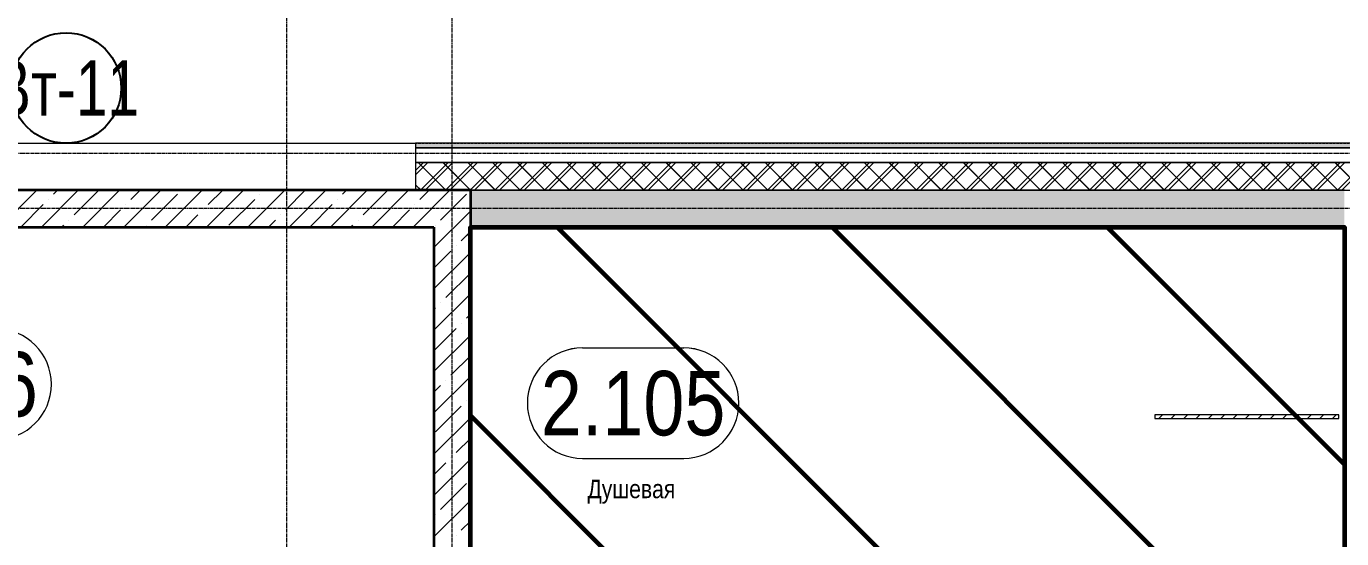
# Model space of a CAD drawing. Header units: millimetres. Extents: x 470010 to 1231400, y -134005 to 421770.
# Drawn here: x 699058 to 706209, y 5096 to 7879 of the extents above; entities that cross this region are included whole.
import ezdxf
from ezdxf.enums import TextEntityAlignment as Align

# ---------------------------------------------------------------- set-up
doc = ezdxf.new("R2010")
doc.units = ezdxf.units.MM
doc.linetypes.add('CENTER2', pattern=[28.575, 19.05, -3.175, 3.175, -3.175])
doc.linetypes.add('DASHED', pattern=[19.05, 12.7, -6.35])
doc.layers.get('Defpoints').update_dxf_attribs({"color": 140})
for name, color, linetype, lineweight in [('0) шп потолок', 3, 'Continuous', 60), ('A-Wall-Open', 31, 'Continuous', 5), ('АР_Area', 5, 'Continuous', 5), ('АР_Витраж марка', 140, 'Continuous', 9), ('АР_Стены ГКЛ', 1, 'Continuous', 15), ('АР_Стены ЖБ', 7, 'Continuous', 35), ('АР_Стены ПЕНОблок', 52, 'Continuous', 20), ('АР_Тонкая', 254, 'Continuous', 5), ('АР_Утеплитель', 31, 'Continuous', 0), ('АР_Штриховка', 8, 'Continuous', 0)]:
    doc.layers.add(name, color=color, linetype=linetype, lineweight=lineweight)
doc.layers.add('АР_Делит', color=120, linetype='Continuous', lineweight=0, plot=False)
doc.layers.add('РД_Витраж_проем', color=80, linetype='Continuous', lineweight=0, plot=False)
doc.layers.add('РД_Оси_100', color=7, linetype='Continuous', lineweight=0, true_color=0x525252)
doc.styles.add('Arial_09', font='ARIALN.TTF', dxfattribs={"width": 0.9})
doc.styles.add('style1', font='ARIALN.TTF')

# ---------------------------------------------------------------- blocks, each defined once
blk = doc.blocks.new('СОШ_2200_АР_ОСИ_М100_28.05.24')
at = {"layer": 'АР_Делит', "color": 251, "linetype": 'DASHED', "true_color": 0x636466}
blk.add_lwpolyline([(-355, 13145), (-355, 100855), (37145, 100855), (37145, 129155), (72745, 129155), (72745, 135155), (114955, 135155), (114955, -355)], dxfattribs=at)
at = {"layer": 'РД_Оси_100', "color": 251, "linetype": 'CENTER2', "true_color": 0x636466}
blk.add_line((27600, -6155), (27600, 139938.679), dxfattribs=at)
for points in [[(28500, -6155), (28500, 139938.679)], [(119910, 100950), (119410, 100800), (-5454.958, 100800), (-5954.958, 100950)], [(119910, 100350), (119410, 100500), (-5454.958, 100500), (-5954.958, 100350)]]:
    blk.add_lwpolyline(points, dxfattribs=at)
blk = doc.blocks.new('MOK-МаркаПом_овал_ареал')
for p, q in [((-2.75, 3), (2.75, 3)), ((-2.75, -3), (2.75, -3))]:
    blk.add_line(p, q)
for centre, radius, start, end in [((-2.75, 0), 3, 90, 270), ((2.75, 0), 3, 270, 90), ((-3.75, 0), 3.5, 0, 0.00095)]:
    blk.add_arc(centre, radius, start, end)
at = {"color": 0, "style": 'style1'}
blk.add_attdef('АР-ПОМЕЩЕНИЕ:НОМЕР', text='', height=3.5, dxfattribs=at).set_placement((0, 0), align=Align.MIDDLE)
at = {"layer": 'Defpoints', "color": 2, "style": 'style1'}
blk.add_attdef('АР-ПОМЕЩЕНИЕ:НАИМЕНОВАНИЕ', text='', height=1, dxfattribs=at).set_placement((-0.094, -4.814), align=Align.MIDDLE)
blk = doc.blocks.new('МаркаВитража1')
at = {"layer": 'Defpoints'}
blk.add_circle((0, 0), 3, dxfattribs=at)
at = {"color": 0, "linetype": 'ByBlock', "lineweight": -2, "style": 'Arial_09', "width": 0.9}
blk.add_attdef('АР-ОКНО:НАИМЕНОВАНИЕ', text='', height=3, dxfattribs=at).set_placement((0, 0), align=Align.MIDDLE)
blk = doc.blocks.new('A$C9108343f')
at = {"layer": 'АР_Штриховка', "linetype": 'Continuous', "lineweight": 0, "true_color": 0x000000}
h = blk.add_hatch(dxfattribs=at)
h.set_pattern_fill('_U', color=18, style=0, pattern_type=0)
h.set_pattern_definition([(360, (-63444.0832, -115658.2497), (3e-10, 1), [])])
h.paths.add_polyline_path([(31055, 107610), (31055, 107585), (31655, 107585), (31655, 107610)], flags=0)
h.paths.add_polyline_path([(35455, 107610), (35455, 107585), (44325, 107585), (44300, 107610)], flags=0)
h = blk.add_hatch(dxfattribs=at)
h.set_pattern_fill('ANSI37', color=18, scale=30, style=0)
h.set_pattern_definition([(45, (-63444.08, -115658.25), (-67.35192, 67.35192), []), (135, (-63444.08, -115658.25), (-67.35192, -67.35192), [])])
h.paths.add_polyline_path([(31055, 107505), (31055, 107355), (31655, 107355), (31655, 107505)], flags=0)
h.paths.add_polyline_path([(35455, 107505), (35455, 107355), (44555, 107355), (44405, 107505)], flags=0)
h = blk.add_hatch(dxfattribs=at)
h.set_pattern_fill('AR-CONC', color=18, angle=-315, style=0)
h.set_pattern_definition([(95, (-63444.08, -115658.25), (140.09465, 117.55338), [19.05, -209.55]), (40, (-63444.08, -115658.25), (-160.01845, 110.17673), [15.24, -167.64058]), (145.451445, (-63432.4, -115648.45), (-19.9238, 227.7301), [16.19001, -178.09024]), (91.1842, (-63480, -115622.33), (221.41024, 161.95341), [28.575, -314.325]), (141.63556, (-63461.55, -115608.83), (-7.08662, 342.82676), [24.28502, -267.1356]), (36.18415, (-63480, -115622.33), (-7.08662, 342.82676), [22.85997, -251.45973]), (66, (-63453.06, -115613.35), (179.51998, 34.89515), [19.05, -209.55]), (11, (-63453.06, -115613.35), (-86.53993, 173.9412), [15.24, -167.64]), (116.451445, (-63438.1, -115610.44), (92.98005, 208.83634), [16.19001, -178.08994]), (82.5, (-63444.08, -115658.25), (-57.605469, 61.973414), [0, -165.608, 0, -170.18, 0, -168.275]), (52.5, (-63444.08, -115658.25), (-23.589727, 118.087), [0, -97.028, 0, -161.798, 0, -64.135]), (12.5, (-63484.135, -115698.3), (99.927863, 91.826196), [0, -63.5, 0, -198.12, 0, -262.89]), (2.5, (-63502.1, -115716.26), (86.763904, 122.722393), [0, -82.55, 0, -131.572, 0, -186.69])])
h.paths.add_polyline_path([(40505, 107155), (40505, 107355), (35754.2, 107355), (35754.2, 107155)], flags=0)
h = blk.add_hatch(dxfattribs=at)
h.set_pattern_fill('ANSI31', color=18, scale=15, style=0)
h.set_pattern_definition([(45, (-63444.083, -115658.25), (-33.67596, 33.67596), [])])
h.paths.add_polyline_path([(39475, 106135), (39475, 106115), (40475, 106115), (40475, 106135)], flags=0)
at = {"layer": '0) шп потолок'}
blk.add_lwpolyline([(42603.1, 98244.9), (41235, 98244.9), (41235, 97905), (40505, 97905), (40505, 97755), (39165.1, 97755), (39165.1, 100455), (35755, 100455), (35754.2, 107155), (40505, 107155), (40505, 102805), (41307.2, 102805), (41325, 102805), (41325, 100975)], dxfattribs=at)
at = {"layer": 'A-Wall-Open', "color": 18, "linetype": 'Continuous', "lineweight": 15, "true_color": 0x000000}
for p, q in [((31655, 107610), (35455, 107610)), ((31655, 107355), (35455, 107355))]:
    blk.add_line(p, q, dxfattribs=at)
at = {"layer": 'АР_Делит', "color": 18, "true_color": 0x000000}
for p, q in [((31555, 107155), (35555, 107155)), ((31555, 107155), (35555, 107155)), ((35555, 107155), (35555, 97755)), ((35555, 107155), (35555, 97755))]:
    blk.add_line(p, q, dxfattribs=at)
at = {"layer": 'АР_Стены ГКЛ', "color": 18, "linetype": 'Continuous', "lineweight": 15, "true_color": 0x000000}
for p, q in [((39475, 106135), (39475, 106115)), ((40475, 106135), (39475, 106135)), ((40475, 106115), (40475, 106135)), ((39475, 106115), (40475, 106115))]:
    blk.add_line(p, q, dxfattribs=at)
at = {"layer": 'АР_Стены ЖБ', "color": 18, "linetype": 'Continuous', "lineweight": 35, "true_color": 0x000000}
for p, q in [((35755, 107355), (31555, 107355)), ((35755, 97555), (35755, 107355)), ((31555, 107155), (35555, 107155)), ((35555, 107155), (35555, 97755))]:
    blk.add_line(p, q, dxfattribs=at)
at = {"layer": 'АР_Стены ПЕНОблок', "color": 18, "linetype": 'Continuous', "lineweight": 20, "true_color": 0x000000}
for p, q in [((40505, 107355), (35754.2, 107355)), ((35754.2, 107355), (35754.2, 107155)), ((35754.2, 107155), (40505, 107155))]:
    blk.add_line(p, q, dxfattribs=at)
at = {"layer": 'АР_Тонкая', "color": 18, "linetype": 'Continuous', "lineweight": 5, "true_color": 0x000000}
for p, q in [((35455, 107610), (35455, 107585)), ((44300, 107610), (35455, 107610)), ((35455, 107585), (35455, 107505)), ((44325, 107585), (35455, 107585)), ((35455, 107585), (44325, 107585)), ((35455, 107505), (44405, 107505))]:
    blk.add_line(p, q, dxfattribs=at)
at = {"layer": 'АР_Утеплитель', "color": 18, "linetype": 'Continuous', "lineweight": 0, "true_color": 0x000000}
for p, q in [((35455, 107505), (35455, 107355)), ((44405, 107505), (35455, 107505)), ((35455, 107355), (44555, 107355))]:
    blk.add_line(p, q, dxfattribs=at)
at = {"layer": 'АР_Штриховка', "color": 18, "linetype": 'Continuous', "lineweight": 5, "true_color": 0x000000}
for p, q in [((33196.6, 107155), (33396.6, 107355)), ((33421.1, 107155), (33621.1, 107355)), ((33486.6, 107332.7), (33508.8, 107355)), ((33598.8, 107220.5), (33733.3, 107355)), ((33645.6, 107155), (33845.6, 107355)), ((33870.1, 107155), (34070.1, 107355)), ((33907.5, 107304.7), (33957.8, 107355)), ((34094.6, 107155), (34294.6, 107355)), ((34319.1, 107155), (34519.1, 107355)), ((34328.5, 107276.6), (34406.8, 107355)), ((34543.6, 107155), (34743.6, 107355)), ((34749.4, 107248.5), (34855.9, 107355)), ((34768.1, 107155), (34968.1, 107355)), ((34992.6, 107155), (35192.6, 107355)), ((35058.1, 107332.7), (35080.4, 107355)), ((35170.4, 107220.5), (35304.9, 107355)), ((35217.1, 107155), (35417.1, 107355)), ((35441.6, 107155), (35641.6, 107355)), ((35479.1, 107304.7), (35529.4, 107355)), ((33308.8, 107155), (33430.4, 107276.6)), ((33458.5, 107304.7), (33458.5, 107304.7)), ((33879.4, 107276.6), (33879.4, 107276.6)), ((34019.8, 107192.4), (34160.1, 107332.7)), ((34440.7, 107164.4), (34581, 107304.7)), ((34609.1, 107332.7), (34609.1, 107332.7)), ((34880.4, 107155), (35002, 107276.6)), ((35030, 107304.7), (35030, 107304.7)), ((35451, 107276.6), (35451, 107276.6)), ((35591.3, 107192.4), (35731.6, 107332.7)), ((33757.8, 107155), (33851.4, 107248.5)), ((34206.8, 107155), (34272.3, 107220.5)), ((34300.4, 107248.5), (34300.4, 107248.5)), ((34721.3, 107220.5), (34721.3, 107220.5)), ((35329.4, 107155), (35422.9, 107248.5)), ((35555, 107043.8), (35755, 107243.8)), ((33533.3, 107155), (33542.7, 107164.4)), ((33570.7, 107192.4), (33570.7, 107192.4)), ((33991.7, 107164.4), (33991.7, 107164.4)), ((34655.9, 107155), (34693.3, 107192.4)), ((35104.9, 107155), (35114.2, 107164.4)), ((35142.3, 107192.4), (35142.3, 107192.4)), ((35563.2, 107164.4), (35563.2, 107164.4)), ((35703.6, 107080.2), (35755, 107131.6)), ((35675.5, 107052.1), (35675.5, 107052.1)), ((35555, 106931.6), (35647.4, 107024)), ((35555, 106819.3), (35755, 107019.3)), ((35619.4, 106771.5), (35755, 106907.1)), ((35555, 106594.8), (35755, 106794.8)), ((35555, 106707.1), (35563.2, 106715.3)), ((35591.3, 106743.4), (35591.3, 106743.4)), ((35703.6, 106631.2), (35703.6, 106631.2)), ((35731.6, 106659.2), (35755, 106682.6)), ((35555, 106482.6), (35675.5, 106603.1)), ((35555, 106370.3), (35755, 106570.3)), ((35647.4, 106350.5), (35755, 106458)), ((35555, 106145.8), (35755, 106345.8)), ((35555, 106258), (35591.3, 106294.4)), ((35619.4, 106322.5), (35619.4, 106322.5)), ((35731.6, 106210.2), (35731.6, 106210.2)), ((35555, 105921.3), (35755, 106121.3)), ((35563.2, 106041.8), (35703.6, 106182.1)), ((35675.5, 105929.6), (35755, 106009)), ((35555, 105696.8), (35755, 105896.8)), ((35555, 105809), (35619.4, 105873.4)), ((35647.4, 105901.5), (35647.4, 105901.5)), ((35591.3, 105620.9), (35731.6, 105761.2)), ((35555, 105472.3), (35755, 105672.3)), ((35563.2, 105592.8), (35563.2, 105592.8)), ((35703.6, 105508.6), (35755, 105560)), ((35675.5, 105480.6), (35675.5, 105480.6))]:
    blk.add_line(p, q, dxfattribs=at)
at = {"layer": 'РД_Витраж_проем', "color": 18, "linetype": 'Continuous', "lineweight": 15, "true_color": 0x000000}
for p, q in [((31655, 107610), (35455, 107610)), ((31655, 107355), (35455, 107355))]:
    blk.add_line(p, q, dxfattribs=at)
at = {"layer": 'АР_Area', "color": 18, "linetype": 'Continuous', "lineweight": 15, "true_color": 0x000000, "xscale": 100, "yscale": 100, "zscale": 100}
for p, values in [((32900.1, 106301.3), {'АР-ПОМЕЩЕНИЕ:НОМЕР': '2.086', 'АР-ПОМЕЩЕНИЕ:НАИМЕНОВАНИЕ': 'ЛК 11.2'}), ((36637.8, 106198.6), {'АР-ПОМЕЩЕНИЕ:НОМЕР': '2.105', 'АР-ПОМЕЩЕНИЕ:НАИМЕНОВАНИЕ': 'Душевая'})]:
    blk.add_blockref('MOK-МаркаПом_овал_ареал', p, dxfattribs=at).add_auto_attribs(values)
at = {"layer": 'АР_Витраж марка', "color": 18, "linetype": 'Continuous', "lineweight": 15, "true_color": 0x000000, "xscale": 100, "yscale": 100, "zscale": 100}
blk.add_blockref('МаркаВитража1', (33555, 107910), dxfattribs=at).add_auto_attribs({'АР-ОКНО:НАИМЕНОВАНИЕ': 'Вт-11'})
at = {"layer": 'РД_Оси_100'}
blk.add_blockref('СОШ_2200_АР_ОСИ_М100_28.05.24', (7155, 6755), dxfattribs=at)
at = {"layer": 'Defpoints', "color": 18, "true_color": 0x000000, "style": 'style1'}
for p in [(143949.3, 316089.1), (143975, 281639.5), (143890.4, 273244.7), (143840, 264276.8), (143967.8, 254892.4), (12252, 104178.1), (12382.6, 96023.1)]:
    blk.add_attdef('АР-ПОМЕЩЕНИЕ:НАИМЕНОВАНИЕ', text='', height=100, dxfattribs=at).set_placement(p, align=Align.MIDDLE)
at = {"layer": 'Defpoints', "color": 18, "true_color": 0x000000, "style": 'style1', "flags": 8}
for p in [(143951.3, 279099.1), (143848.3, 269251.1), (143875.3, 260094.2), (144049.7, 250824.7), (163419.3, 238153.4), (155897.5, 237966), (183037.2, 237966), (143342.9, 237876.2)]:
    blk.add_attdef('АР-ПОМЕЩЕНИЕ:НАИМЕНОВАНИЕ', text='', height=100, dxfattribs=at).set_placement(p, align=Align.MIDDLE)

msp = doc.modelspace()

# ---------------------------------------------------------------- hatches: boundary and pattern name
at = {"layer": '0) шп потолок'}
h = msp.add_hatch(dxfattribs=at)
h.set_pattern_fill('ANSI31', color=3, scale=333)
h.paths.add_polyline_path([(714593.57, 6788.758), (712723.57, 6788.758), (712723.57, 6488.758), (712473.57, 6488.758), (712473.57, 3788.758), (712473.57, 2938.758), (712723.57, 2938.758), (712723.57, 2438.758), (712473.57, 2438.758), (712473.57, -2461.242), (712723.57, -2461.242), (712723.57, -2961.242), (714593.57, -2961.242)])
h.paths.add_polyline_path([(712753.57, 6599.212, -1), (712999.455, 6599.212, -1)], flags=16)
h.paths.add_polyline_path([(718363.57, -3011.242), (718273.57, -3011.242), (714593.57, -3011.242), (712723.57, -2961.242), (712723.57, -2989.526), (711945.1, -2989.526), (711323.57, -2961.242), (710019.577, -2961.242), (708193.571, -2961.242), (706723.57, -2961.242), (706223.57, -2961.242), (706223.57, -2811.242), (704923.57, -2811.242), (704883.7, -2811.242), (704523.57, -2811.242), (702823.57, -2811.242), (701473.57, -2811.242), (697285.158, -2811.242), (697273.57, -2822.83), (697273.57, -3061.242), (696773.57, -3061.242), (696773.57, -2811.242), (696273.57, -2811.242), (694673.57, -2811.242), (692773.57, -2811.242), (692773.57, -3211.242), (692773.57, -4811.242), (692773.57, -6211.242), (693537.728, -6211.242), (695721.755, -6211.242), (696873.57, -6211.242), (697073.57, -6211.242), (697073.57, -5011.242), (700673.57, -5011.242), (702713.57, -5011.242), (704009.577, -5011.242), (706223.57, -5011.242), (706723.573, -5011.242), (708123.57, -5011.242), (709453.57, -5011.242), (709683.57, -5011.242), (710983.57, -5011.242), (712223.57, -5011.242), (712773.57, -5011.242), (714142.501, -5011.242), (718363.57, -5011.242), (718363.57, -4711.242)])
h.paths.add_polyline_path([(717877.889, -3302.242), (717877.889, -3085.57), (718297.563, -3085.57), (718297.563, -3302.242)], flags=16)
h.paths.add_polyline_path([(717876.889, -4728.57), (718296.563, -4728.57), (718296.563, -4945.242), (717876.889, -4945.242)], flags=16)
at = {"layer": '0) шп потолок', "true_color": 0xf26722}
h = msp.add_hatch(dxfattribs=at)
h.set_pattern_fill('ANSI31', color=30, scale=333, angle=90)
h.paths.add_polyline_path([(706223.57, 6788.758), (701473.57, 6788.758), (701473.57, 3823.403), (706223.57, 3823.403)])
at = {"layer": 'АР_Штриховка', "linetype": 'Continuous', "lineweight": 0, "true_color": 0x000000}
h = msp.add_hatch(dxfattribs=at)
h.set_pattern_fill('_U', color=18, style=0, pattern_type=0)
h.set_pattern_definition([(360, (602274.5291, -216024.4918), (3e-10, 1), [])])
h.paths.add_polyline_path([(696773.57, 7243.758), (696773.57, 7218.758), (697373.57, 7218.758), (697373.57, 7243.758)], flags=0)
h.paths.add_polyline_path([(701173.57, 7243.758), (701173.57, 7218.758), (710043.57, 7218.758), (710018.57, 7243.758)], flags=0)
h = msp.add_hatch(dxfattribs=at)
h.set_pattern_fill('ANSI37', color=18, scale=30, style=0)
h.set_pattern_definition([(45, (602274.53, -216024.49), (-67.35192, 67.35192), []), (135, (602274.53, -216024.49), (-67.35192, -67.35192), [])])
h.paths.add_polyline_path([(696773.57, 7138.758), (696773.57, 6988.758), (697373.57, 6988.758), (697373.57, 7138.758)], flags=0)
h.paths.add_polyline_path([(701173.57, 7138.758), (701173.57, 6988.758), (710273.57, 6988.758), (710123.57, 7138.758)], flags=0)
h = msp.add_hatch(dxfattribs=at)
h.set_pattern_fill('AR-CONC', color=18, angle=-315, style=0)
h.set_pattern_definition([(95, (602274.53, -216024.49), (140.09465, 117.55338), [19.05, -209.55]), (40, (602274.53, -216024.5), (-160.01845, 110.17673), [15.24, -167.64058]), (145.451445, (602286.2, -216014.7), (-19.9238, 227.7301), [16.19001, -178.09024]), (91.1842, (602238.6, -215988.57), (221.41024, 161.95341), [28.575, -314.325]), (141.63556, (602257.06, -215975.07), (-7.08662, 342.82676), [24.28502, -267.1356]), (36.18415, (602238.6, -215988.57), (-7.08662, 342.82676), [22.85997, -251.45973]), (66, (602265.55, -215979.59), (179.51998, 34.89515), [19.05, -209.55]), (11, (602265.55, -215979.59), (-86.53993, 173.9412), [15.24, -167.64]), (116.451445, (602280.51, -215976.68), (92.98005, 208.83634), [16.19001, -178.08994]), (82.5, (602274.53, -216024.49), (-57.605469, 61.973414), [0, -165.608, 0, -170.18, 0, -168.275]), (52.5, (602274.53, -216024.49), (-23.589727, 118.087), [0, -97.028, 0, -161.798, 0, -64.135]), (12.5, (602234.48, -216064.544), (99.927863, 91.826196), [0, -63.5, 0, -198.12, 0, -262.89]), (2.5, (602216.52, -216082.5), (86.763904, 122.722393), [0, -82.55, 0, -131.572, 0, -186.69])])
h.paths.add_polyline_path([(706223.57, 6788.758), (706223.57, 6988.758), (701472.777, 6988.758), (701472.777, 6788.758)], flags=0)

# ---------------------------------------------------------------- linework, layer by layer
at = {"layer": '0) шп потолок'}
msp.add_lwpolyline([(708321.669, -2121.329), (706953.571, -2121.329), (706953.571, -2461.242), (706223.57, -2461.242), (706223.57, -2611.242), (704883.7, -2611.242), (704883.7, 88.758), (701473.57, 88.758), (701472.777, 6788.758), (706223.57, 6788.758), (706223.57, 2438.758), (707025.855, 2438.758), (707043.57, 2438.758), (707043.57, 608.758)], dxfattribs=at)
at = {"layer": 'A-Wall-Open', "color": 18, "linetype": 'Continuous', "lineweight": 15, "true_color": 0x000000}
for p, q in [((697373.57, 7243.758), (701173.57, 7243.758)), ((697373.57, 6988.758), (701173.57, 6988.758))]:
    msp.add_line(p, q, dxfattribs=at)
at = {"layer": 'АР_Делит', "color": 18, "true_color": 0x000000}
for p, q in [((697273.57, 6788.758), (701273.57, 6788.758)), ((697273.57, 6788.758), (701273.57, 6788.758)), ((701273.57, 6788.758), (701273.57, -2611.242)), ((701273.57, 6788.758), (701273.57, -2611.242))]:
    msp.add_line(p, q, dxfattribs=at)
at = {"layer": 'АР_Стены ГКЛ', "color": 18, "linetype": 'Continuous', "lineweight": 15, "true_color": 0x000000}
msp.add_line((706193.57, 5748.754), (706193.57, 5768.754), dxfattribs=at)
at = {"layer": 'АР_Стены ЖБ', "color": 18, "linetype": 'Continuous', "lineweight": 35, "true_color": 0x000000}
for p, q in [((701473.57, 6988.758), (697273.57, 6988.758)), ((701473.57, -2811.242), (701473.57, 6988.758)), ((697273.57, 6788.758), (701273.57, 6788.758)), ((701273.57, 6788.758), (701273.57, -2611.242))]:
    msp.add_line(p, q, dxfattribs=at)
at = {"layer": 'АР_Стены ПЕНОблок', "color": 18, "linetype": 'Continuous', "lineweight": 20, "true_color": 0x000000}
for p, q in [((706223.57, 6988.758), (701472.777, 6988.758)), ((701472.777, 6988.758), (701472.777, 6788.758)), ((701472.777, 6788.758), (706223.57, 6788.758))]:
    msp.add_line(p, q, dxfattribs=at)
at = {"layer": 'АР_Тонкая', "color": 18, "linetype": 'Continuous', "lineweight": 5, "true_color": 0x000000}
for p, q in [((701173.57, 7243.758), (701173.57, 7218.758)), ((710018.57, 7243.758), (701173.57, 7243.758)), ((701173.57, 7218.758), (701173.57, 7138.758)), ((710043.57, 7218.758), (701173.57, 7218.758)), ((701173.57, 7218.758), (710043.57, 7218.758)), ((701173.57, 7138.758), (710123.57, 7138.758))]:
    msp.add_line(p, q, dxfattribs=at)
at = {"layer": 'АР_Утеплитель', "color": 18, "linetype": 'Continuous', "lineweight": 0, "true_color": 0x000000}
for p, q in [((701173.57, 7138.758), (701173.57, 6988.758)), ((710123.57, 7138.758), (701173.57, 7138.758)), ((701173.57, 6988.758), (710273.57, 6988.758))]:
    msp.add_line(p, q, dxfattribs=at)
at = {"layer": 'АР_Штриховка', "color": 18, "linetype": 'Continuous', "lineweight": 5, "true_color": 0x000000}
for p, q in [((698915.18, 6788.758), (699115.18, 6988.758)), ((699139.687, 6788.758), (699339.687, 6988.758)), ((699205.169, 6966.493), (699227.434, 6988.758)), ((699317.422, 6854.24), (699451.94, 6988.758)), ((699364.193, 6788.758), (699564.193, 6988.758)), ((699588.7, 6788.758), (699788.7, 6988.758)), ((699626.118, 6938.43), (699676.446, 6988.758)), ((699738.371, 6826.177), (699878.688, 6966.493)), ((699813.206, 6788.758), (700013.206, 6988.758)), ((700037.712, 6788.758), (700237.712, 6988.758)), ((700047.068, 6910.366), (700125.459, 6988.758)), ((700159.321, 6798.113), (700299.637, 6938.43)), ((700262.219, 6788.758), (700462.219, 6988.758)), ((700468.017, 6882.303), (700574.472, 6988.758)), ((700486.725, 6788.758), (700686.725, 6988.758)), ((700711.232, 6788.758), (700911.232, 6988.758)), ((700776.714, 6966.493), (700798.978, 6988.758)), ((700888.967, 6854.24), (701023.485, 6988.758)), ((700935.738, 6788.758), (701135.738, 6988.758)), ((701160.244, 6788.758), (701360.244, 6988.758)), ((701197.663, 6938.43), (701247.991, 6988.758)), ((701309.916, 6826.177), (701450.233, 6966.493)), ((699027.434, 6788.758), (699149.042, 6910.366)), ((699476.446, 6788.758), (699569.992, 6882.303)), ((700598.978, 6788.758), (700720.587, 6910.366)), ((701047.991, 6788.758), (701141.536, 6882.303)), ((701273.57, 6677.577), (701473.57, 6877.577)), ((699251.94, 6788.758), (699261.295, 6798.113)), ((699925.459, 6788.758), (699990.941, 6854.24)), ((700374.472, 6788.758), (700411.891, 6826.177)), ((700823.485, 6788.758), (700832.84, 6798.113)), ((701422.169, 6713.923), (701473.57, 6765.324)), ((701273.57, 6565.324), (701366.043, 6657.797)), ((701273.57, 6453.071), (701473.57, 6653.071)), ((701337.98, 6405.227), (701473.57, 6540.817)), ((701273.57, 6228.564), (701473.57, 6428.564)), ((701273.57, 6340.817), (701281.853, 6349.1)), ((701450.233, 6292.974), (701473.57, 6316.311)), ((701273.57, 6116.311), (701394.106, 6236.847)), ((701273.57, 6004.058), (701473.57, 6204.058)), ((701366.043, 5984.277), (701473.57, 6091.805)), ((701273.57, 5779.551), (701473.57, 5979.551)), ((701273.57, 5891.805), (701309.916, 5928.151)), ((701281.853, 5675.581), (701422.169, 5815.898)), ((701273.57, 5555.045), (701473.57, 5755.045)), ((701394.106, 5563.328), (701473.57, 5642.792)), ((701273.57, 5330.539), (701473.57, 5530.539)), ((701273.57, 5442.792), (701337.98, 5507.201)), ((701309.916, 5254.632), (701450.233, 5394.948)), ((701273.57, 5106.032), (701473.57, 5306.032)), ((701422.169, 5142.378), (701473.57, 5193.779))]:
    msp.add_line(p, q, dxfattribs=at)
at = {"layer": 'РД_Витраж_проем', "color": 18, "linetype": 'Continuous', "lineweight": 15, "true_color": 0x000000}
for p, q in [((697373.57, 7243.758), (701173.57, 7243.758)), ((697373.57, 6988.758), (701173.57, 6988.758))]:
    msp.add_line(p, q, dxfattribs=at)

# ---------------------------------------------------------------- block references
msp.add_blockref('A$C9108343f', (665718.612, -100366.242))
at = {"layer": 'АР_Area', "color": 18, "linetype": 'Continuous', "lineweight": 15, "true_color": 0x000000, "xscale": 100, "yscale": 100, "zscale": 100}
for p, values in [((698618.728, 5935.07), {'АР-ПОМЕЩЕНИЕ:НОМЕР': '2.086', 'АР-ПОМЕЩЕНИЕ:НАИМЕНОВАНИЕ': 'ЛК 11.2'}), ((702356.411, 5832.379), {'АР-ПОМЕЩЕНИЕ:НОМЕР': '2.105', 'АР-ПОМЕЩЕНИЕ:НАИМЕНОВАНИЕ': 'Душевая'})]:
    msp.add_blockref('MOK-МаркаПом_овал_ареал', p, dxfattribs=at).add_auto_attribs(values)
at = {"layer": 'АР_Витраж марка', "color": 18, "linetype": 'Continuous', "lineweight": 15, "true_color": 0x000000, "xscale": 100, "yscale": 100, "zscale": 100}
msp.add_blockref('МаркаВитража1', (699273.57, 7543.758), dxfattribs=at).add_auto_attribs({'АР-ОКНО:НАИМЕНОВАНИЕ': 'Вт-11'})
at = {"layer": 'РД_Оси_100'}
msp.add_blockref('СОШ_2200_АР_ОСИ_М100_28.05.24', (672873.57, -93611.242), dxfattribs=at)

doc.saveas('drawing.dxf')
